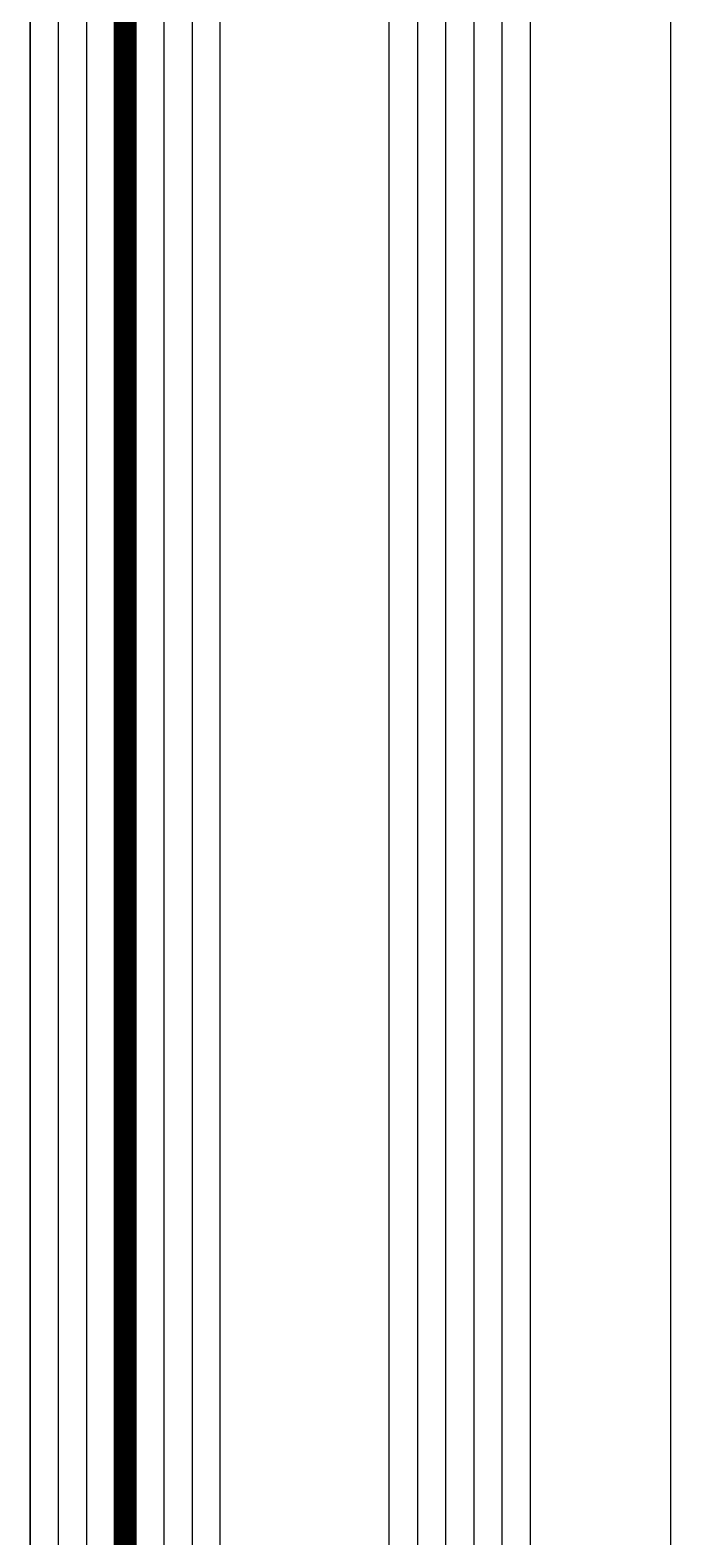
# Model space of a CAD drawing. Header units: millimetres. Extents: x 434053 to 1059003, y -2417481 to 936527.
# Drawn here: x 563163.7 to 563209.2, y -2238155.8 to -2238048.9 of the extents above; entities that cross this region are included whole.
import ezdxf

# ---------------------------------------------------------------- set-up
doc = ezdxf.new("R2010")
doc.units = ezdxf.units.MM
doc.header["$LTSCALE"] = 1000
doc.header["$MEASUREMENT"] = 0
doc.linetypes.add('DOTE', pattern=[2.4200000000000004, 2, -0.2, 0.02, -0.2])
doc.linetypes.add('HIDDEN', pattern=[9.524999999999999, 6.35, -3.175])
for name, color, linetype in [('DOTE', 16, 'DOTE'), ('EXTRUSION-V', 141, 'Continuous'), ('GLASS', 1, 'Continuous'), ('GLASS-V', 11, 'Continuous')]:
    doc.layers.add(name, color=color, linetype=linetype)

# ---------------------------------------------------------------- blocks, each defined once
blk = doc.blocks.new('*U425')
at = {"layer": 'GLASS'}
for points in [[(453.9241203619627, 23.49999998969322), (1.000000000014552, 23.5), (1.455191522836685e-11, 24.5), (2.182787284255028e-11, 32.5), (1.000000000021828, 33.5), (453.9241203619682, 33.4999999897005)], [(453.9241203619518, 11.4999999897005), (1.000000000003638, 11.5), (3.637978807091713e-12, 10.5), (-3.637978807091713e-12, 6.5), (0.999999999996362, 5.5), (453.9241203619409, 5.49999998969322)], [(453.9241203619518, 3.999999989700496), (1.000000000003638, 4), (3.637978807091713e-12, 3), (-3.637978807091713e-12, -1), (0.999999999996362, -2), (453.9241203619409, -2.00000001030678)]]:
    blk.add_lwpolyline(points, dxfattribs=at)
at = {"layer": 'GLASS-V'}
for p, q in [((2.182787284255028e-11, 31.5), (453.9241203619663, 31.4999999897005)), ((1.818989403545856e-11, 29.50000000000728), (453.9241203619663, 29.4999999897005)), ((1.818989403545856e-11, 27.5), (453.9241203619645, 27.4999999897005)), ((1.818989403545856e-11, 25.5), (453.9241203619627, 25.4999999897005)), ((3.637978807091713e-12, 9.5), (453.92412036195, 9.49999998969322)), ((0, 7.5), (453.9241203619427, 7.49999998969322)), ((3.637978807091713e-12, 2), (453.92412036195, 1.999999989693219)), ((0, 0), (453.9241203619427, -1.030678039481291e-08))]:
    blk.add_line(p, q, dxfattribs=at)
at = {"layer": 'GLASS-V', "linetype": 'HIDDEN', "const_width": 1.499999999999999}
blk.add_lwpolyline([(1, 4.75), (453.9241203619518, 4.750171038536405)], dxfattribs=at)
blk = doc.blocks.new('A$C10057B61')
at = {"layer": 'EXTRUSION-V'}
blk.add_line((15964.3549454679, 7934.605953449849, -6.746124249023136e-08), (15964.3549454679, 11369.60593986232, -2.577833048462733e-08), dxfattribs=at)
at = {"color": 0, "linetype": 'ByBlock', "rotation": 270}
blk.add_blockref('*U425', (15920.85497630178, 8950.605805981439, -2.723429666302382e-08), dxfattribs=at)

msp = doc.modelspace()

# ---------------------------------------------------------------- linework, layer by layer
at = {"layer": 'DOTE'}
msp.add_line((563163.7447202946, -2253351.742089622), (563163.7447202946, -2230335.662089621), dxfattribs=at)

# ---------------------------------------------------------------- block references
msp.add_blockref('A$C10057B61', (547244.8847612706, -2246905.268028968))

doc.saveas('drawing.dxf')
